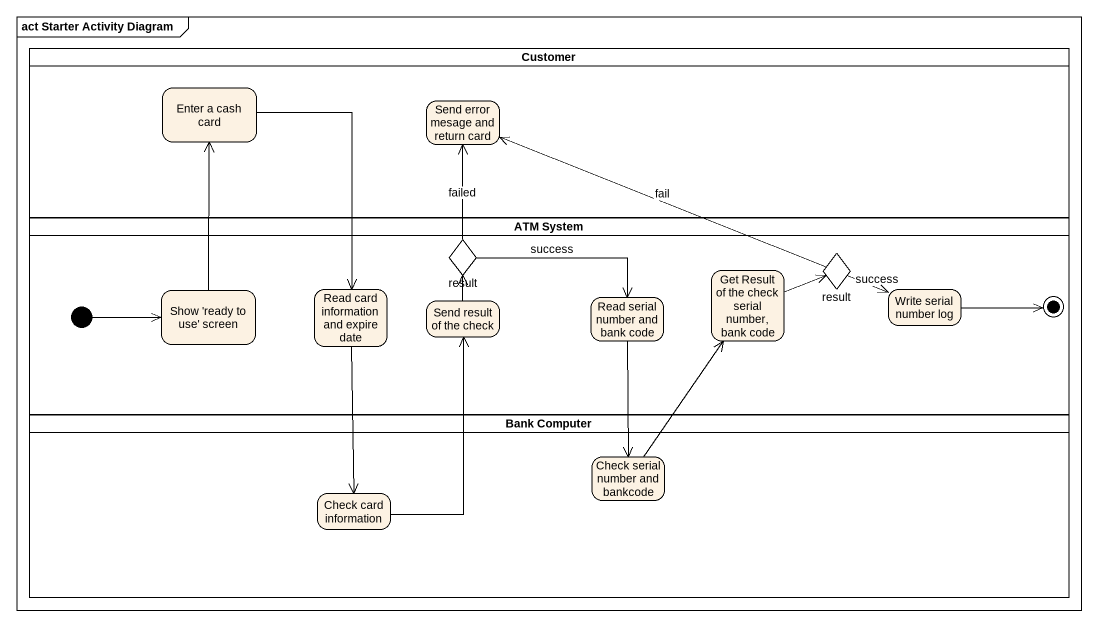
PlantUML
@startuml
mainframe act Starter Activity Diagram
hide empty description
state Customer <<partition>> {
  state "Enter a cash card" as Enter_a_cash_card
  state "Send error mesage and return card" as Send_error_mesage_and
}
state "ATM System" as ATM_System <<partition>> {
  state result <<choice>>
  state "result" as result_2 <<choice>>
  state "Show 'ready to use' screen" as Show_ready_to_use_screen
  state "Read card information and expire date" as Read_card_information_and
  state "Send result of the check" as Send_result_of_the_check
  state "Read serial number and bank code" as Read_serial_number_and_bank
  state "Get Result of the check serial number, bank code" as Get_Result_of_the_check
  state "Write serial number log" as Write_serial_number_log
  [*] -right-> Show_ready_to_use_screen
  Write_serial_number_log -right-> [*]
}
state "Bank Computer" as Bank_Computer <<partition>> {
  state "Check card information" as Check_card_information
  state "Check serial number and bankcode" as Check_serial_number_and
}
Enter_a_cash_card --> Read_card_information_and
result -up-> Send_error_mesage_and : failed
result -right-> Read_serial_number_and_bank : success
result_2 -left-> Send_error_mesage_and : fail
result_2 -right-> Write_serial_number_log : success
Show_ready_to_use_screen -up-> Enter_a_cash_card
Read_card_information_and --> Check_card_information
Send_result_of_the_check -up-> result
Read_serial_number_and_bank --> Check_serial_number_and
Get_Result_of_the_check -right-> result_2
Check_card_information -up-> Send_result_of_the_check
Check_serial_number_and -up-> Get_Result_of_the_check
@enduml
